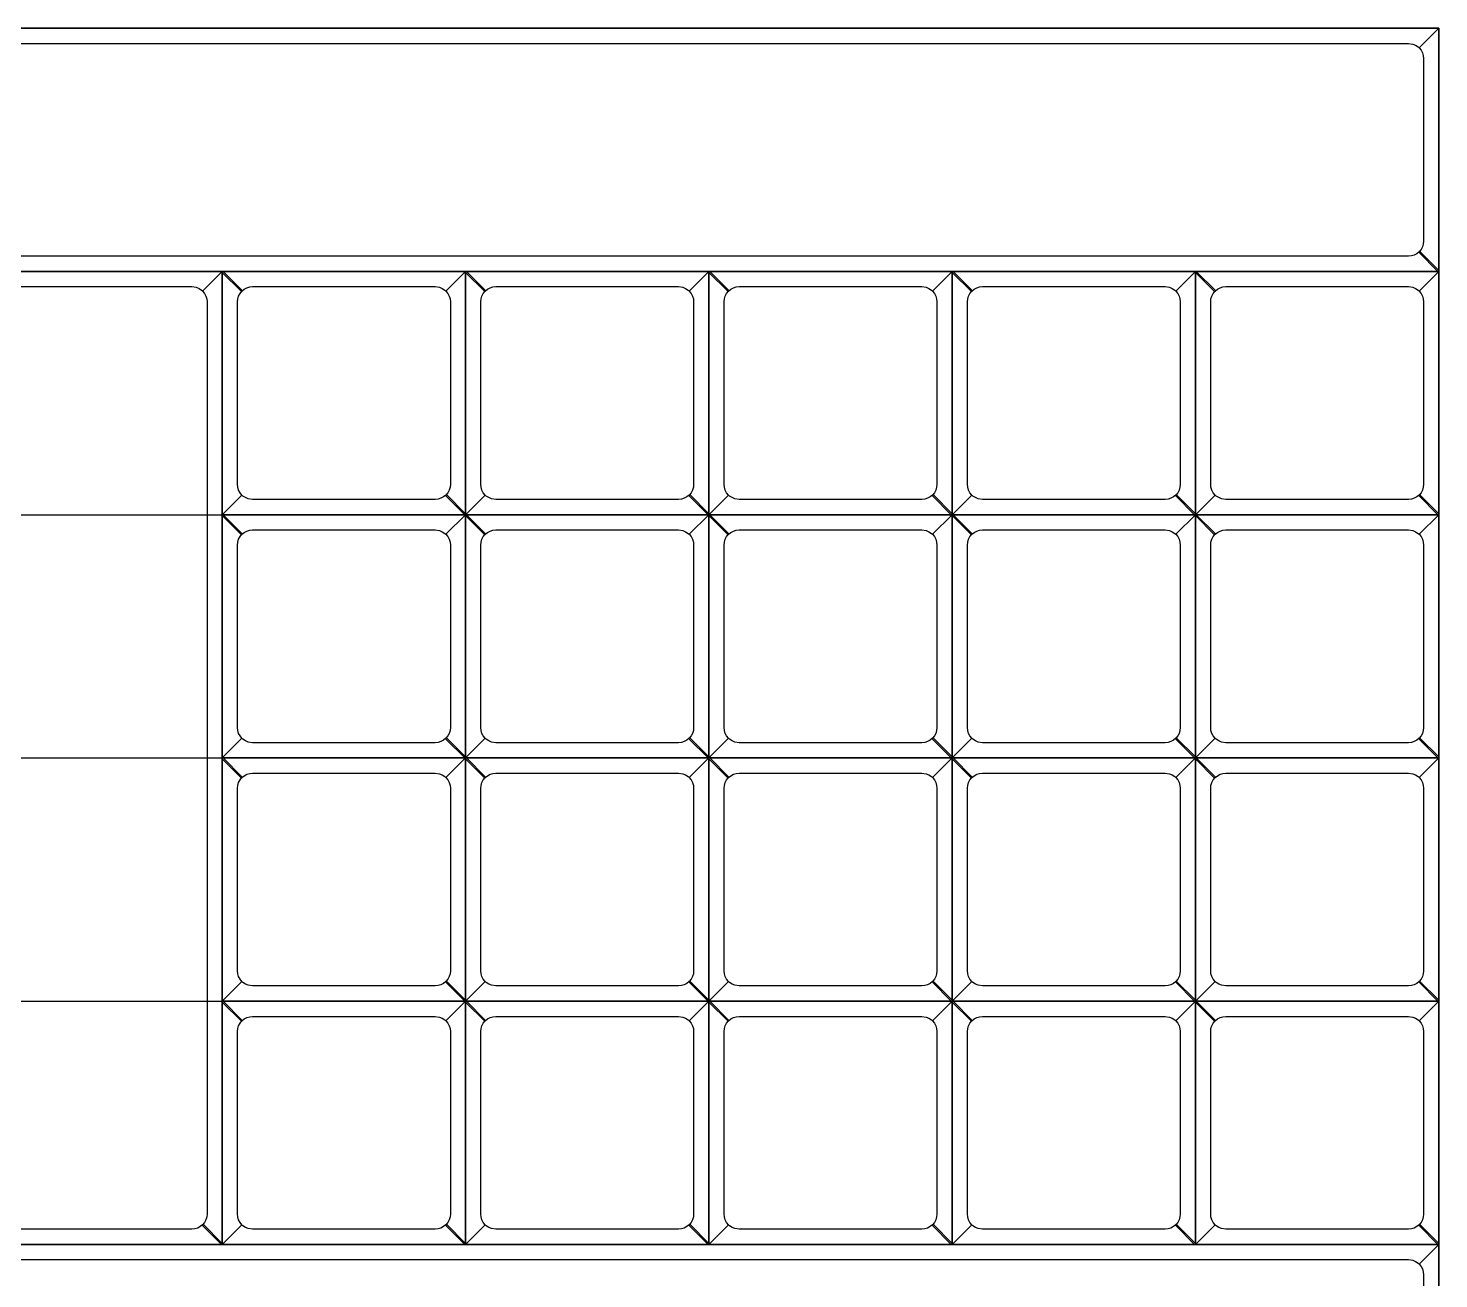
# Model space of a CAD drawing. Extents: x 67913.57 to 67918.37, y 49151.22 to 49159.22.
# Drawn here: x 67916.048 to 67918.367, y 49157.167 to 49159.223 of the extents above; entities that cross this region are included whole.
import ezdxf

# ---------------------------------------------------------------- set-up
doc = ezdxf.new("R2010")
doc.units = 0
for name, color, linetype in [('Level 1', 7, 'Continuous'), ('Level 2', 7, 'Continuous'), ('Level 3', 7, 'Continuous'), ('Level 4', 7, 'Continuous')]:
    doc.layers.add(name, color=color, linetype=linetype)

msp = doc.modelspace()

# ---------------------------------------------------------------- linework, layer by layer
at = {"layer": 'Level 1'}
for p, q in [((67913.5672, 49158.8231), (67918.3672, 49158.8231)), ((67916.3672, 49158.8231), (67916.3672, 49157.2231)), ((67916.7672, 49158.8231), (67916.7672, 49157.2231)), ((67917.1672, 49158.8231), (67917.1672, 49157.2231)), ((67917.5672, 49158.8231), (67917.5672, 49157.2231)), ((67917.9672, 49158.8231), (67917.9672, 49157.2231)), ((67913.5672, 49158.4231), (67918.3672, 49158.4231)), ((67913.5672, 49158.0231), (67918.3672, 49158.0231)), ((67913.5672, 49157.6231), (67918.3672, 49157.6231)), ((67913.5672, 49157.2231), (67918.3672, 49157.2231))]:
    msp.add_line(p, q, dxfattribs=at)
msp.add_lwpolyline([(67913.5672, 49151.2231), (67918.3672, 49151.2231), (67918.3672, 49159.2231), (67913.5672, 49159.2231)], close=True, dxfattribs=at)
at = {"layer": 'Level 2'}
for points in [[(67913.5672, 49159.2231), (67918.3672, 49159.2231), (67918.3672, 49151.2231), (67913.5672, 49151.2231)], [(67918.3672, 49159.2231), (67915.9672, 49159.2231), (67915.9672, 49158.8231), (67915.9995, 49158.8554), (67915.9964, 49158.8592), (67915.9941, 49158.8635), (67915.9927, 49158.8682), (67915.9922, 49158.8731), (67915.9922, 49159.1731), (67915.9927, 49159.178), (67915.9941, 49159.1827), (67915.9964, 49159.187), (67915.9995, 49159.1908), (67915.9995, 49159.1908), (67916.0033, 49159.1939), (67916.0076, 49159.1962), (67916.0123, 49159.1976), (67916.0172, 49159.1981), (67918.3172, 49159.1981), (67918.3245, 49159.197), (67918.329, 49159.1951), (67918.3331, 49159.1924), (67918.3349, 49159.1908)], [(67918.3658, 49158.8231), (67918.3672, 49158.8231), (67918.3672, 49158.8247), (67918.3357, 49158.8562), (67918.3342, 49158.8547)], [(67916.3672, 49158.8231), (67915.9672, 49158.8231), (67915.9672, 49157.2231), (67915.9995, 49157.2554), (67915.9964, 49157.2592), (67915.9941, 49157.2635), (67915.9927, 49157.2682), (67915.9922, 49157.2731), (67915.9922, 49158.7731), (67915.9927, 49158.778), (67915.9941, 49158.7827), (67915.9964, 49158.787), (67915.9995, 49158.7908), (67915.9995, 49158.7908), (67916.0033, 49158.7939), (67916.0076, 49158.7962), (67916.0123, 49158.7976), (67916.0172, 49158.7981), (67916.3172, 49158.7981), (67916.3245, 49158.797), (67916.329, 49158.7951), (67916.3331, 49158.7924), (67916.3349, 49158.7908)], [(67916.7672, 49158.8231), (67916.3672, 49158.8231), (67916.3672, 49158.4231), (67916.3995, 49158.4554), (67916.3964, 49158.4592), (67916.3941, 49158.4635), (67916.3927, 49158.4682), (67916.3922, 49158.4731), (67916.3922, 49158.7731), (67916.3927, 49158.778), (67916.3941, 49158.7827), (67916.3964, 49158.787), (67916.3995, 49158.7908), (67916.3995, 49158.7908), (67916.4033, 49158.7939), (67916.4076, 49158.7962), (67916.4123, 49158.7976), (67916.4172, 49158.7981), (67916.7172, 49158.7981), (67916.7245, 49158.797), (67916.729, 49158.7951), (67916.7331, 49158.7924), (67916.7349, 49158.7908)], [(67917.1672, 49158.8231), (67916.7672, 49158.8231), (67916.7672, 49158.4231), (67916.7995, 49158.4554), (67916.7964, 49158.4592), (67916.7941, 49158.4635), (67916.7927, 49158.4682), (67916.7922, 49158.4731), (67916.7922, 49158.7731), (67916.7927, 49158.778), (67916.7941, 49158.7827), (67916.7964, 49158.787), (67916.7995, 49158.7908), (67916.7995, 49158.7908), (67916.8033, 49158.7939), (67916.8076, 49158.7962), (67916.8123, 49158.7976), (67916.8172, 49158.7981), (67917.1172, 49158.7981), (67917.1245, 49158.797), (67917.129, 49158.7951), (67917.1331, 49158.7924), (67917.1349, 49158.7908)], [(67917.5672, 49158.8231), (67917.1672, 49158.8231), (67917.1672, 49158.4231), (67917.1995, 49158.4554), (67917.1964, 49158.4592), (67917.1941, 49158.4635), (67917.1927, 49158.4682), (67917.1922, 49158.4731), (67917.1922, 49158.7731), (67917.1927, 49158.778), (67917.1941, 49158.7827), (67917.1964, 49158.787), (67917.1995, 49158.7908), (67917.1995, 49158.7908), (67917.2033, 49158.7939), (67917.2076, 49158.7962), (67917.2123, 49158.7976), (67917.2172, 49158.7981), (67917.5172, 49158.7981), (67917.5245, 49158.797), (67917.529, 49158.7951), (67917.5331, 49158.7924), (67917.5349, 49158.7908)], [(67917.9672, 49158.8231), (67917.5672, 49158.8231), (67917.5672, 49158.4231), (67917.5995, 49158.4554), (67917.5964, 49158.4592), (67917.5941, 49158.4635), (67917.5927, 49158.4682), (67917.5922, 49158.4731), (67917.5922, 49158.7731), (67917.5927, 49158.778), (67917.5941, 49158.7827), (67917.5964, 49158.787), (67917.5995, 49158.7908), (67917.5995, 49158.7908), (67917.6033, 49158.7939), (67917.6076, 49158.7962), (67917.6123, 49158.7976), (67917.6172, 49158.7981), (67917.9172, 49158.7981), (67917.9245, 49158.797), (67917.929, 49158.7951), (67917.9331, 49158.7924), (67917.9349, 49158.7908)], [(67918.3672, 49158.8231), (67917.9672, 49158.8231), (67917.9672, 49158.4231), (67917.9995, 49158.4554), (67917.9964, 49158.4592), (67917.9941, 49158.4635), (67917.9927, 49158.4682), (67917.9922, 49158.4731), (67917.9922, 49158.7731), (67917.9927, 49158.778), (67917.9941, 49158.7827), (67917.9964, 49158.787), (67917.9995, 49158.7908), (67917.9995, 49158.7908), (67918.0033, 49158.7939), (67918.0076, 49158.7962), (67918.0123, 49158.7976), (67918.0172, 49158.7981), (67918.3172, 49158.7981), (67918.3245, 49158.797), (67918.329, 49158.7951), (67918.3331, 49158.7924), (67918.3349, 49158.7908)], [(67916.7658, 49158.4231), (67916.7672, 49158.4231), (67916.7672, 49158.4247), (67916.7357, 49158.4562), (67916.7342, 49158.4547)], [(67917.1658, 49158.4231), (67917.1672, 49158.4231), (67917.1672, 49158.4247), (67917.1357, 49158.4562), (67917.1342, 49158.4547)], [(67917.5658, 49158.4231), (67917.5672, 49158.4231), (67917.5672, 49158.4247), (67917.5357, 49158.4562), (67917.5342, 49158.4547)], [(67917.9658, 49158.4231), (67917.9672, 49158.4231), (67917.9672, 49158.4247), (67917.9357, 49158.4562), (67917.9342, 49158.4547)], [(67918.3658, 49158.4231), (67918.3672, 49158.4231), (67918.3672, 49158.4247), (67918.3357, 49158.4562), (67918.3342, 49158.4547)], [(67918.3658, 49158.4231), (67918.3672, 49158.4231), (67918.3672, 49158.4247), (67918.3357, 49158.4562), (67918.3342, 49158.4547)], [(67916.7672, 49158.4231), (67916.3672, 49158.4231), (67916.3672, 49158.0231), (67916.3995, 49158.0554), (67916.3964, 49158.0592), (67916.3941, 49158.0635), (67916.3927, 49158.0682), (67916.3922, 49158.0731), (67916.3922, 49158.3731), (67916.3927, 49158.378), (67916.3941, 49158.3827), (67916.3964, 49158.387), (67916.3995, 49158.3908), (67916.3995, 49158.3908), (67916.4033, 49158.3939), (67916.4076, 49158.3962), (67916.4123, 49158.3976), (67916.4172, 49158.3981), (67916.7172, 49158.3981), (67916.7245, 49158.397), (67916.729, 49158.3951), (67916.7331, 49158.3924), (67916.7349, 49158.3908)], [(67917.1672, 49158.4231), (67916.7672, 49158.4231), (67916.7672, 49158.0231), (67916.7995, 49158.0554), (67916.7964, 49158.0592), (67916.7941, 49158.0635), (67916.7927, 49158.0682), (67916.7922, 49158.0731), (67916.7922, 49158.3731), (67916.7927, 49158.378), (67916.7941, 49158.3827), (67916.7964, 49158.387), (67916.7995, 49158.3908), (67916.7995, 49158.3908), (67916.8033, 49158.3939), (67916.8076, 49158.3962), (67916.8123, 49158.3976), (67916.8172, 49158.3981), (67917.1172, 49158.3981), (67917.1245, 49158.397), (67917.129, 49158.3951), (67917.1331, 49158.3924), (67917.1349, 49158.3908)], [(67917.5672, 49158.4231), (67917.1672, 49158.4231), (67917.1672, 49158.0231), (67917.1995, 49158.0554), (67917.1964, 49158.0592), (67917.1941, 49158.0635), (67917.1927, 49158.0682), (67917.1922, 49158.0731), (67917.1922, 49158.3731), (67917.1927, 49158.378), (67917.1941, 49158.3827), (67917.1964, 49158.387), (67917.1995, 49158.3908), (67917.1995, 49158.3908), (67917.2033, 49158.3939), (67917.2076, 49158.3962), (67917.2123, 49158.3976), (67917.2172, 49158.3981), (67917.5172, 49158.3981), (67917.5245, 49158.397), (67917.529, 49158.3951), (67917.5331, 49158.3924), (67917.5349, 49158.3908)], [(67917.9672, 49158.4231), (67917.5672, 49158.4231), (67917.5672, 49158.0231), (67917.5995, 49158.0554), (67917.5964, 49158.0592), (67917.5941, 49158.0635), (67917.5927, 49158.0682), (67917.5922, 49158.0731), (67917.5922, 49158.3731), (67917.5927, 49158.378), (67917.5941, 49158.3827), (67917.5964, 49158.387), (67917.5995, 49158.3908), (67917.5995, 49158.3908), (67917.6033, 49158.3939), (67917.6076, 49158.3962), (67917.6123, 49158.3976), (67917.6172, 49158.3981), (67917.9172, 49158.3981), (67917.9245, 49158.397), (67917.929, 49158.3951), (67917.9331, 49158.3924), (67917.9349, 49158.3908)], [(67918.3672, 49158.4231), (67917.9672, 49158.4231), (67917.9672, 49158.0231), (67917.9995, 49158.0554), (67917.9964, 49158.0592), (67917.9941, 49158.0635), (67917.9927, 49158.0682), (67917.9922, 49158.0731), (67917.9922, 49158.3731), (67917.9927, 49158.378), (67917.9941, 49158.3827), (67917.9964, 49158.387), (67917.9995, 49158.3908), (67917.9995, 49158.3908), (67918.0033, 49158.3939), (67918.0076, 49158.3962), (67918.0123, 49158.3976), (67918.0172, 49158.3981), (67918.3172, 49158.3981), (67918.3245, 49158.397), (67918.329, 49158.3951), (67918.3331, 49158.3924), (67918.3349, 49158.3908)], [(67916.7658, 49158.0231), (67916.7672, 49158.0231), (67916.7672, 49158.0247), (67916.7357, 49158.0562), (67916.7342, 49158.0547)], [(67917.1658, 49158.0231), (67917.1672, 49158.0231), (67917.1672, 49158.0247), (67917.1357, 49158.0562), (67917.1342, 49158.0547)], [(67917.5658, 49158.0231), (67917.5672, 49158.0231), (67917.5672, 49158.0247), (67917.5357, 49158.0562), (67917.5342, 49158.0547)], [(67917.9658, 49158.0231), (67917.9672, 49158.0231), (67917.9672, 49158.0247), (67917.9357, 49158.0562), (67917.9342, 49158.0547)], [(67918.3658, 49158.0231), (67918.3672, 49158.0231), (67918.3672, 49158.0247), (67918.3357, 49158.0562), (67918.3342, 49158.0547)], [(67916.7672, 49158.0231), (67916.3672, 49158.0231), (67916.3672, 49157.6231), (67916.3995, 49157.6554), (67916.3964, 49157.6592), (67916.3941, 49157.6635), (67916.3927, 49157.6682), (67916.3922, 49157.6731), (67916.3922, 49157.9731), (67916.3927, 49157.978), (67916.3941, 49157.9827), (67916.3964, 49157.987), (67916.3995, 49157.9908), (67916.3995, 49157.9908), (67916.4033, 49157.9939), (67916.4076, 49157.9962), (67916.4123, 49157.9976), (67916.4172, 49157.9981), (67916.7172, 49157.9981), (67916.7245, 49157.997), (67916.729, 49157.9951), (67916.7331, 49157.9924), (67916.7349, 49157.9908)], [(67917.1672, 49158.0231), (67916.7672, 49158.0231), (67916.7672, 49157.6231), (67916.7995, 49157.6554), (67916.7964, 49157.6592), (67916.7941, 49157.6635), (67916.7927, 49157.6682), (67916.7922, 49157.6731), (67916.7922, 49157.9731), (67916.7927, 49157.978), (67916.7941, 49157.9827), (67916.7964, 49157.987), (67916.7995, 49157.9908), (67916.7995, 49157.9908), (67916.8033, 49157.9939), (67916.8076, 49157.9962), (67916.8123, 49157.9976), (67916.8172, 49157.9981), (67917.1172, 49157.9981), (67917.1245, 49157.997), (67917.129, 49157.9951), (67917.1331, 49157.9924), (67917.1349, 49157.9908)], [(67917.5672, 49158.0231), (67917.1672, 49158.0231), (67917.1672, 49157.6231), (67917.1995, 49157.6554), (67917.1964, 49157.6592), (67917.1941, 49157.6635), (67917.1927, 49157.6682), (67917.1922, 49157.6731), (67917.1922, 49157.9731), (67917.1927, 49157.978), (67917.1941, 49157.9827), (67917.1964, 49157.987), (67917.1995, 49157.9908), (67917.1995, 49157.9908), (67917.2033, 49157.9939), (67917.2076, 49157.9962), (67917.2123, 49157.9976), (67917.2172, 49157.9981), (67917.5172, 49157.9981), (67917.5245, 49157.997), (67917.529, 49157.9951), (67917.5331, 49157.9924), (67917.5349, 49157.9908)], [(67917.9672, 49158.0231), (67917.5672, 49158.0231), (67917.5672, 49157.6231), (67917.5995, 49157.6554), (67917.5964, 49157.6592), (67917.5941, 49157.6635), (67917.5927, 49157.6682), (67917.5922, 49157.6731), (67917.5922, 49157.9731), (67917.5927, 49157.978), (67917.5941, 49157.9827), (67917.5964, 49157.987), (67917.5995, 49157.9908), (67917.5995, 49157.9908), (67917.6033, 49157.9939), (67917.6076, 49157.9962), (67917.6123, 49157.9976), (67917.6172, 49157.9981), (67917.9172, 49157.9981), (67917.9245, 49157.997), (67917.929, 49157.9951), (67917.9331, 49157.9924), (67917.9349, 49157.9908)], [(67918.3672, 49158.0231), (67917.9672, 49158.0231), (67917.9672, 49157.6231), (67917.9995, 49157.6554), (67917.9964, 49157.6592), (67917.9941, 49157.6635), (67917.9927, 49157.6682), (67917.9922, 49157.6731), (67917.9922, 49157.9731), (67917.9927, 49157.978), (67917.9941, 49157.9827), (67917.9964, 49157.987), (67917.9995, 49157.9908), (67917.9995, 49157.9908), (67918.0033, 49157.9939), (67918.0076, 49157.9962), (67918.0123, 49157.9976), (67918.0172, 49157.9981), (67918.3172, 49157.9981), (67918.3245, 49157.997), (67918.329, 49157.9951), (67918.3331, 49157.9924), (67918.3349, 49157.9908)], [(67916.7658, 49157.6231), (67916.7672, 49157.6231), (67916.7672, 49157.6247), (67916.7357, 49157.6562), (67916.7342, 49157.6547)], [(67917.1658, 49157.6231), (67917.1672, 49157.6231), (67917.1672, 49157.6247), (67917.1357, 49157.6562), (67917.1342, 49157.6547)], [(67917.5658, 49157.6231), (67917.5672, 49157.6231), (67917.5672, 49157.6247), (67917.5357, 49157.6562), (67917.5342, 49157.6547)], [(67917.9658, 49157.6231), (67917.9672, 49157.6231), (67917.9672, 49157.6247), (67917.9357, 49157.6562), (67917.9342, 49157.6547)], [(67918.3658, 49157.6231), (67918.3672, 49157.6231), (67918.3672, 49157.6247), (67918.3357, 49157.6562), (67918.3342, 49157.6547)], [(67916.7672, 49157.6231), (67916.3672, 49157.6231), (67916.3672, 49157.2231), (67916.3995, 49157.2554), (67916.3964, 49157.2592), (67916.3941, 49157.2635), (67916.3927, 49157.2682), (67916.3922, 49157.2731), (67916.3922, 49157.5731), (67916.3927, 49157.578), (67916.3941, 49157.5827), (67916.3964, 49157.587), (67916.3995, 49157.5908), (67916.3995, 49157.5908), (67916.4033, 49157.5939), (67916.4076, 49157.5962), (67916.4123, 49157.5976), (67916.4172, 49157.5981), (67916.7172, 49157.5981), (67916.7245, 49157.597), (67916.729, 49157.5951), (67916.7331, 49157.5924), (67916.7349, 49157.5908)], [(67917.1672, 49157.6231), (67916.7672, 49157.6231), (67916.7672, 49157.2231), (67916.7995, 49157.2554), (67916.7964, 49157.2592), (67916.7941, 49157.2635), (67916.7927, 49157.2682), (67916.7922, 49157.2731), (67916.7922, 49157.5731), (67916.7927, 49157.578), (67916.7941, 49157.5827), (67916.7964, 49157.587), (67916.7995, 49157.5908), (67916.7995, 49157.5908), (67916.8033, 49157.5939), (67916.8076, 49157.5962), (67916.8123, 49157.5976), (67916.8172, 49157.5981), (67917.1172, 49157.5981), (67917.1245, 49157.597), (67917.129, 49157.5951), (67917.1331, 49157.5924), (67917.1349, 49157.5908)], [(67917.5672, 49157.6231), (67917.1672, 49157.6231), (67917.1672, 49157.2231), (67917.1995, 49157.2554), (67917.1964, 49157.2592), (67917.1941, 49157.2635), (67917.1927, 49157.2682), (67917.1922, 49157.2731), (67917.1922, 49157.5731), (67917.1927, 49157.578), (67917.1941, 49157.5827), (67917.1964, 49157.587), (67917.1995, 49157.5908), (67917.1995, 49157.5908), (67917.2033, 49157.5939), (67917.2076, 49157.5962), (67917.2123, 49157.5976), (67917.2172, 49157.5981), (67917.5172, 49157.5981), (67917.5245, 49157.597), (67917.529, 49157.5951), (67917.5331, 49157.5924), (67917.5349, 49157.5908)], [(67917.9672, 49157.6231), (67917.5672, 49157.6231), (67917.5672, 49157.2231), (67917.5995, 49157.2554), (67917.5964, 49157.2592), (67917.5941, 49157.2635), (67917.5927, 49157.2682), (67917.5922, 49157.2731), (67917.5922, 49157.5731), (67917.5927, 49157.578), (67917.5941, 49157.5827), (67917.5964, 49157.587), (67917.5995, 49157.5908), (67917.5995, 49157.5908), (67917.6033, 49157.5939), (67917.6076, 49157.5962), (67917.6123, 49157.5976), (67917.6172, 49157.5981), (67917.9172, 49157.5981), (67917.9245, 49157.597), (67917.929, 49157.5951), (67917.9331, 49157.5924), (67917.9349, 49157.5908)], [(67918.3672, 49157.6231), (67917.9672, 49157.6231), (67917.9672, 49157.2231), (67917.9995, 49157.2554), (67917.9964, 49157.2592), (67917.9941, 49157.2635), (67917.9927, 49157.2682), (67917.9922, 49157.2731), (67917.9922, 49157.5731), (67917.9927, 49157.578), (67917.9941, 49157.5827), (67917.9964, 49157.587), (67917.9995, 49157.5908), (67917.9995, 49157.5908), (67918.0033, 49157.5939), (67918.0076, 49157.5962), (67918.0123, 49157.5976), (67918.0172, 49157.5981), (67918.3172, 49157.5981), (67918.3245, 49157.597), (67918.329, 49157.5951), (67918.3331, 49157.5924), (67918.3349, 49157.5908)], [(67916.3658, 49157.2231), (67916.3672, 49157.2231), (67916.3672, 49157.2247), (67916.3357, 49157.2562), (67916.3342, 49157.2547)], [(67916.7658, 49157.2231), (67916.7672, 49157.2231), (67916.7672, 49157.2247), (67916.7357, 49157.2562), (67916.7342, 49157.2547)], [(67917.1658, 49157.2231), (67917.1672, 49157.2231), (67917.1672, 49157.2247), (67917.1357, 49157.2562), (67917.1342, 49157.2547)], [(67917.5658, 49157.2231), (67917.5672, 49157.2231), (67917.5672, 49157.2247), (67917.5357, 49157.2562), (67917.5342, 49157.2547)], [(67917.9658, 49157.2231), (67917.9672, 49157.2231), (67917.9672, 49157.2247), (67917.9357, 49157.2562), (67917.9342, 49157.2547)], [(67918.3658, 49157.2231), (67918.3672, 49157.2231), (67918.3672, 49157.2247), (67918.3357, 49157.2562), (67918.3342, 49157.2547)], [(67918.3672, 49157.2231), (67915.9672, 49157.2231), (67915.9672, 49156.8231), (67915.9995, 49156.8554), (67915.9964, 49156.8592), (67915.9941, 49156.8635), (67915.9927, 49156.8682), (67915.9922, 49156.8731), (67915.9922, 49157.1731), (67915.9927, 49157.178), (67915.9941, 49157.1827), (67915.9964, 49157.187), (67915.9995, 49157.1908), (67915.9995, 49157.1908), (67916.0033, 49157.1939), (67916.0076, 49157.1962), (67916.0123, 49157.1976), (67916.0172, 49157.1981), (67918.3172, 49157.1981), (67918.3245, 49157.197), (67918.329, 49157.1951), (67918.3331, 49157.1924), (67918.3349, 49157.1908)]]:
    msp.add_lwpolyline(points, close=True, dxfattribs=at)
at = {"layer": 'Level 3'}
for points in [[(67915.9672, 49158.8231), (67918.3672, 49158.8231), (67918.3672, 49159.2231), (67918.3349, 49159.1908), (67918.338, 49159.187), (67918.3403, 49159.1827), (67918.3417, 49159.178), (67918.3422, 49159.1731), (67918.3422, 49158.8731), (67918.3417, 49158.8682), (67918.3403, 49158.8635), (67918.338, 49158.8592), (67918.3349, 49158.8554), (67918.3349, 49158.8554), (67918.3311, 49158.8523), (67918.3268, 49158.85), (67918.3221, 49158.8486), (67918.3172, 49158.8481), (67916.0172, 49158.8481), (67916.0099, 49158.8492), (67916.0054, 49158.8511), (67916.0013, 49158.8538), (67915.9995, 49158.8554)], [(67915.9672, 49157.2231), (67916.3672, 49157.2231), (67916.3672, 49158.8231), (67916.3349, 49158.7908), (67916.338, 49158.787), (67916.3403, 49158.7827), (67916.3417, 49158.778), (67916.3422, 49158.7731), (67916.3422, 49157.2731), (67916.3417, 49157.2682), (67916.3403, 49157.2635), (67916.338, 49157.2592), (67916.3349, 49157.2554), (67916.3349, 49157.2554), (67916.3311, 49157.2523), (67916.3268, 49157.25), (67916.3221, 49157.2486), (67916.3172, 49157.2481), (67916.0172, 49157.2481), (67916.0099, 49157.2492), (67916.0054, 49157.2511), (67916.0013, 49157.2538), (67915.9995, 49157.2554)], [(67916.3672, 49158.4231), (67916.7672, 49158.4231), (67916.7672, 49158.8231), (67916.7349, 49158.7908), (67916.738, 49158.787), (67916.7403, 49158.7827), (67916.7417, 49158.778), (67916.7422, 49158.7731), (67916.7422, 49158.4731), (67916.7417, 49158.4682), (67916.7403, 49158.4635), (67916.738, 49158.4592), (67916.7349, 49158.4554), (67916.7349, 49158.4554), (67916.7311, 49158.4523), (67916.7268, 49158.45), (67916.7221, 49158.4486), (67916.7172, 49158.4481), (67916.4172, 49158.4481), (67916.4099, 49158.4492), (67916.4054, 49158.4511), (67916.4013, 49158.4538), (67916.3995, 49158.4554)], [(67916.3686, 49158.8231), (67916.3672, 49158.8231), (67916.3672, 49158.8215), (67916.3987, 49158.79), (67916.4002, 49158.7915)], [(67916.7672, 49158.4231), (67917.1672, 49158.4231), (67917.1672, 49158.8231), (67917.1349, 49158.7908), (67917.138, 49158.787), (67917.1403, 49158.7827), (67917.1417, 49158.778), (67917.1422, 49158.7731), (67917.1422, 49158.4731), (67917.1417, 49158.4682), (67917.1403, 49158.4635), (67917.138, 49158.4592), (67917.1349, 49158.4554), (67917.1349, 49158.4554), (67917.1311, 49158.4523), (67917.1268, 49158.45), (67917.1221, 49158.4486), (67917.1172, 49158.4481), (67916.8172, 49158.4481), (67916.8099, 49158.4492), (67916.8054, 49158.4511), (67916.8013, 49158.4538), (67916.7995, 49158.4554)], [(67916.7686, 49158.8231), (67916.7672, 49158.8231), (67916.7672, 49158.8215), (67916.7987, 49158.79), (67916.8002, 49158.7915)], [(67917.1672, 49158.4231), (67917.5672, 49158.4231), (67917.5672, 49158.8231), (67917.5349, 49158.7908), (67917.538, 49158.787), (67917.5403, 49158.7827), (67917.5417, 49158.778), (67917.5422, 49158.7731), (67917.5422, 49158.4731), (67917.5417, 49158.4682), (67917.5403, 49158.4635), (67917.538, 49158.4592), (67917.5349, 49158.4554), (67917.5349, 49158.4554), (67917.5311, 49158.4523), (67917.5268, 49158.45), (67917.5221, 49158.4486), (67917.5172, 49158.4481), (67917.2172, 49158.4481), (67917.2099, 49158.4492), (67917.2054, 49158.4511), (67917.2013, 49158.4538), (67917.1995, 49158.4554)], [(67917.1686, 49158.8231), (67917.1672, 49158.8231), (67917.1672, 49158.8215), (67917.1987, 49158.79), (67917.2002, 49158.7915)], [(67917.5672, 49158.4231), (67917.9672, 49158.4231), (67917.9672, 49158.8231), (67917.9349, 49158.7908), (67917.938, 49158.787), (67917.9403, 49158.7827), (67917.9417, 49158.778), (67917.9422, 49158.7731), (67917.9422, 49158.4731), (67917.9417, 49158.4682), (67917.9403, 49158.4635), (67917.938, 49158.4592), (67917.9349, 49158.4554), (67917.9349, 49158.4554), (67917.9311, 49158.4523), (67917.9268, 49158.45), (67917.9221, 49158.4486), (67917.9172, 49158.4481), (67917.6172, 49158.4481), (67917.6099, 49158.4492), (67917.6054, 49158.4511), (67917.6013, 49158.4538), (67917.5995, 49158.4554)], [(67917.5686, 49158.8231), (67917.5672, 49158.8231), (67917.5672, 49158.8215), (67917.5987, 49158.79), (67917.6002, 49158.7915)], [(67917.9672, 49158.4231), (67918.3672, 49158.4231), (67918.3672, 49158.8231), (67918.3349, 49158.7908), (67918.338, 49158.787), (67918.3403, 49158.7827), (67918.3417, 49158.778), (67918.3422, 49158.7731), (67918.3422, 49158.4731), (67918.3417, 49158.4682), (67918.3403, 49158.4635), (67918.338, 49158.4592), (67918.3349, 49158.4554), (67918.3349, 49158.4554), (67918.3311, 49158.4523), (67918.3268, 49158.45), (67918.3221, 49158.4486), (67918.3172, 49158.4481), (67918.0172, 49158.4481), (67918.0099, 49158.4492), (67918.0054, 49158.4511), (67918.0013, 49158.4538), (67917.9995, 49158.4554)], [(67917.9686, 49158.8231), (67917.9672, 49158.8231), (67917.9672, 49158.8215), (67917.9987, 49158.79), (67918.0002, 49158.7915)], [(67916.3672, 49158.0231), (67916.7672, 49158.0231), (67916.7672, 49158.4231), (67916.7349, 49158.3908), (67916.738, 49158.387), (67916.7403, 49158.3827), (67916.7417, 49158.378), (67916.7422, 49158.3731), (67916.7422, 49158.0731), (67916.7417, 49158.0682), (67916.7403, 49158.0635), (67916.738, 49158.0592), (67916.7349, 49158.0554), (67916.7349, 49158.0554), (67916.7311, 49158.0523), (67916.7268, 49158.05), (67916.7221, 49158.0486), (67916.7172, 49158.0481), (67916.4172, 49158.0481), (67916.4099, 49158.0492), (67916.4054, 49158.0511), (67916.4013, 49158.0538), (67916.3995, 49158.0554)], [(67916.3686, 49158.4231), (67916.3672, 49158.4231), (67916.3672, 49158.4215), (67916.3987, 49158.39), (67916.4002, 49158.3915)], [(67916.7672, 49158.0231), (67917.1672, 49158.0231), (67917.1672, 49158.4231), (67917.1349, 49158.3908), (67917.138, 49158.387), (67917.1403, 49158.3827), (67917.1417, 49158.378), (67917.1422, 49158.3731), (67917.1422, 49158.0731), (67917.1417, 49158.0682), (67917.1403, 49158.0635), (67917.138, 49158.0592), (67917.1349, 49158.0554), (67917.1349, 49158.0554), (67917.1311, 49158.0523), (67917.1268, 49158.05), (67917.1221, 49158.0486), (67917.1172, 49158.0481), (67916.8172, 49158.0481), (67916.8099, 49158.0492), (67916.8054, 49158.0511), (67916.8013, 49158.0538), (67916.7995, 49158.0554)], [(67916.7686, 49158.4231), (67916.7672, 49158.4231), (67916.7672, 49158.4215), (67916.7987, 49158.39), (67916.8002, 49158.3915)], [(67917.1672, 49158.0231), (67917.5672, 49158.0231), (67917.5672, 49158.4231), (67917.5349, 49158.3908), (67917.538, 49158.387), (67917.5403, 49158.3827), (67917.5417, 49158.378), (67917.5422, 49158.3731), (67917.5422, 49158.0731), (67917.5417, 49158.0682), (67917.5403, 49158.0635), (67917.538, 49158.0592), (67917.5349, 49158.0554), (67917.5349, 49158.0554), (67917.5311, 49158.0523), (67917.5268, 49158.05), (67917.5221, 49158.0486), (67917.5172, 49158.0481), (67917.2172, 49158.0481), (67917.2099, 49158.0492), (67917.2054, 49158.0511), (67917.2013, 49158.0538), (67917.1995, 49158.0554)], [(67917.1686, 49158.4231), (67917.1672, 49158.4231), (67917.1672, 49158.4215), (67917.1987, 49158.39), (67917.2002, 49158.3915)], [(67917.5672, 49158.0231), (67917.9672, 49158.0231), (67917.9672, 49158.4231), (67917.9349, 49158.3908), (67917.938, 49158.387), (67917.9403, 49158.3827), (67917.9417, 49158.378), (67917.9422, 49158.3731), (67917.9422, 49158.0731), (67917.9417, 49158.0682), (67917.9403, 49158.0635), (67917.938, 49158.0592), (67917.9349, 49158.0554), (67917.9349, 49158.0554), (67917.9311, 49158.0523), (67917.9268, 49158.05), (67917.9221, 49158.0486), (67917.9172, 49158.0481), (67917.6172, 49158.0481), (67917.6099, 49158.0492), (67917.6054, 49158.0511), (67917.6013, 49158.0538), (67917.5995, 49158.0554)], [(67917.5686, 49158.4231), (67917.5672, 49158.4231), (67917.5672, 49158.4215), (67917.5987, 49158.39), (67917.6002, 49158.3915)], [(67917.9672, 49158.0231), (67918.3672, 49158.0231), (67918.3672, 49158.4231), (67918.3349, 49158.3908), (67918.338, 49158.387), (67918.3403, 49158.3827), (67918.3417, 49158.378), (67918.3422, 49158.3731), (67918.3422, 49158.0731), (67918.3417, 49158.0682), (67918.3403, 49158.0635), (67918.338, 49158.0592), (67918.3349, 49158.0554), (67918.3349, 49158.0554), (67918.3311, 49158.0523), (67918.3268, 49158.05), (67918.3221, 49158.0486), (67918.3172, 49158.0481), (67918.0172, 49158.0481), (67918.0099, 49158.0492), (67918.0054, 49158.0511), (67918.0013, 49158.0538), (67917.9995, 49158.0554)], [(67917.9686, 49158.4231), (67917.9672, 49158.4231), (67917.9672, 49158.4215), (67917.9987, 49158.39), (67918.0002, 49158.3915)], [(67916.3672, 49157.6231), (67916.7672, 49157.6231), (67916.7672, 49158.0231), (67916.7349, 49157.9908), (67916.738, 49157.987), (67916.7403, 49157.9827), (67916.7417, 49157.978), (67916.7422, 49157.9731), (67916.7422, 49157.6731), (67916.7417, 49157.6682), (67916.7403, 49157.6635), (67916.738, 49157.6592), (67916.7349, 49157.6554), (67916.7349, 49157.6554), (67916.7311, 49157.6523), (67916.7268, 49157.65), (67916.7221, 49157.6486), (67916.7172, 49157.6481), (67916.4172, 49157.6481), (67916.4099, 49157.6492), (67916.4054, 49157.6511), (67916.4013, 49157.6538), (67916.3995, 49157.6554)], [(67916.3686, 49158.0231), (67916.3672, 49158.0231), (67916.3672, 49158.0215), (67916.3987, 49157.99), (67916.4002, 49157.9915)], [(67916.7672, 49157.6231), (67917.1672, 49157.6231), (67917.1672, 49158.0231), (67917.1349, 49157.9908), (67917.138, 49157.987), (67917.1403, 49157.9827), (67917.1417, 49157.978), (67917.1422, 49157.9731), (67917.1422, 49157.6731), (67917.1417, 49157.6682), (67917.1403, 49157.6635), (67917.138, 49157.6592), (67917.1349, 49157.6554), (67917.1349, 49157.6554), (67917.1311, 49157.6523), (67917.1268, 49157.65), (67917.1221, 49157.6486), (67917.1172, 49157.6481), (67916.8172, 49157.6481), (67916.8099, 49157.6492), (67916.8054, 49157.6511), (67916.8013, 49157.6538), (67916.7995, 49157.6554)], [(67916.7686, 49158.0231), (67916.7672, 49158.0231), (67916.7672, 49158.0215), (67916.7987, 49157.99), (67916.8002, 49157.9915)], [(67917.1672, 49157.6231), (67917.5672, 49157.6231), (67917.5672, 49158.0231), (67917.5349, 49157.9908), (67917.538, 49157.987), (67917.5403, 49157.9827), (67917.5417, 49157.978), (67917.5422, 49157.9731), (67917.5422, 49157.6731), (67917.5417, 49157.6682), (67917.5403, 49157.6635), (67917.538, 49157.6592), (67917.5349, 49157.6554), (67917.5349, 49157.6554), (67917.5311, 49157.6523), (67917.5268, 49157.65), (67917.5221, 49157.6486), (67917.5172, 49157.6481), (67917.2172, 49157.6481), (67917.2099, 49157.6492), (67917.2054, 49157.6511), (67917.2013, 49157.6538), (67917.1995, 49157.6554)], [(67917.1686, 49158.0231), (67917.1672, 49158.0231), (67917.1672, 49158.0215), (67917.1987, 49157.99), (67917.2002, 49157.9915)], [(67917.5672, 49157.6231), (67917.9672, 49157.6231), (67917.9672, 49158.0231), (67917.9349, 49157.9908), (67917.938, 49157.987), (67917.9403, 49157.9827), (67917.9417, 49157.978), (67917.9422, 49157.9731), (67917.9422, 49157.6731), (67917.9417, 49157.6682), (67917.9403, 49157.6635), (67917.938, 49157.6592), (67917.9349, 49157.6554), (67917.9349, 49157.6554), (67917.9311, 49157.6523), (67917.9268, 49157.65), (67917.9221, 49157.6486), (67917.9172, 49157.6481), (67917.6172, 49157.6481), (67917.6099, 49157.6492), (67917.6054, 49157.6511), (67917.6013, 49157.6538), (67917.5995, 49157.6554)], [(67917.5686, 49158.0231), (67917.5672, 49158.0231), (67917.5672, 49158.0215), (67917.5987, 49157.99), (67917.6002, 49157.9915)], [(67917.9672, 49157.6231), (67918.3672, 49157.6231), (67918.3672, 49158.0231), (67918.3349, 49157.9908), (67918.338, 49157.987), (67918.3403, 49157.9827), (67918.3417, 49157.978), (67918.3422, 49157.9731), (67918.3422, 49157.6731), (67918.3417, 49157.6682), (67918.3403, 49157.6635), (67918.338, 49157.6592), (67918.3349, 49157.6554), (67918.3349, 49157.6554), (67918.3311, 49157.6523), (67918.3268, 49157.65), (67918.3221, 49157.6486), (67918.3172, 49157.6481), (67918.0172, 49157.6481), (67918.0099, 49157.6492), (67918.0054, 49157.6511), (67918.0013, 49157.6538), (67917.9995, 49157.6554)], [(67917.9686, 49158.0231), (67917.9672, 49158.0231), (67917.9672, 49158.0215), (67917.9987, 49157.99), (67918.0002, 49157.9915)], [(67916.3672, 49157.2231), (67916.7672, 49157.2231), (67916.7672, 49157.6231), (67916.7349, 49157.5908), (67916.738, 49157.587), (67916.7403, 49157.5827), (67916.7417, 49157.578), (67916.7422, 49157.5731), (67916.7422, 49157.2731), (67916.7417, 49157.2682), (67916.7403, 49157.2635), (67916.738, 49157.2592), (67916.7349, 49157.2554), (67916.7349, 49157.2554), (67916.7311, 49157.2523), (67916.7268, 49157.25), (67916.7221, 49157.2486), (67916.7172, 49157.2481), (67916.4172, 49157.2481), (67916.4099, 49157.2492), (67916.4054, 49157.2511), (67916.4013, 49157.2538), (67916.3995, 49157.2554)], [(67916.3686, 49157.6231), (67916.3672, 49157.6231), (67916.3672, 49157.6215), (67916.3987, 49157.59), (67916.4002, 49157.5915)], [(67916.7672, 49157.2231), (67917.1672, 49157.2231), (67917.1672, 49157.6231), (67917.1349, 49157.5908), (67917.138, 49157.587), (67917.1403, 49157.5827), (67917.1417, 49157.578), (67917.1422, 49157.5731), (67917.1422, 49157.2731), (67917.1417, 49157.2682), (67917.1403, 49157.2635), (67917.138, 49157.2592), (67917.1349, 49157.2554), (67917.1349, 49157.2554), (67917.1311, 49157.2523), (67917.1268, 49157.25), (67917.1221, 49157.2486), (67917.1172, 49157.2481), (67916.8172, 49157.2481), (67916.8099, 49157.2492), (67916.8054, 49157.2511), (67916.8013, 49157.2538), (67916.7995, 49157.2554)], [(67916.7686, 49157.6231), (67916.7672, 49157.6231), (67916.7672, 49157.6215), (67916.7987, 49157.59), (67916.8002, 49157.5915)], [(67917.1672, 49157.2231), (67917.5672, 49157.2231), (67917.5672, 49157.6231), (67917.5349, 49157.5908), (67917.538, 49157.587), (67917.5403, 49157.5827), (67917.5417, 49157.578), (67917.5422, 49157.5731), (67917.5422, 49157.2731), (67917.5417, 49157.2682), (67917.5403, 49157.2635), (67917.538, 49157.2592), (67917.5349, 49157.2554), (67917.5349, 49157.2554), (67917.5311, 49157.2523), (67917.5268, 49157.25), (67917.5221, 49157.2486), (67917.5172, 49157.2481), (67917.2172, 49157.2481), (67917.2099, 49157.2492), (67917.2054, 49157.2511), (67917.2013, 49157.2538), (67917.1995, 49157.2554)], [(67917.1686, 49157.6231), (67917.1672, 49157.6231), (67917.1672, 49157.6215), (67917.1987, 49157.59), (67917.2002, 49157.5915)], [(67917.5672, 49157.2231), (67917.9672, 49157.2231), (67917.9672, 49157.6231), (67917.9349, 49157.5908), (67917.938, 49157.587), (67917.9403, 49157.5827), (67917.9417, 49157.578), (67917.9422, 49157.5731), (67917.9422, 49157.2731), (67917.9417, 49157.2682), (67917.9403, 49157.2635), (67917.938, 49157.2592), (67917.9349, 49157.2554), (67917.9349, 49157.2554), (67917.9311, 49157.2523), (67917.9268, 49157.25), (67917.9221, 49157.2486), (67917.9172, 49157.2481), (67917.6172, 49157.2481), (67917.6099, 49157.2492), (67917.6054, 49157.2511), (67917.6013, 49157.2538), (67917.5995, 49157.2554)], [(67917.5686, 49157.6231), (67917.5672, 49157.6231), (67917.5672, 49157.6215), (67917.5987, 49157.59), (67917.6002, 49157.5915)], [(67917.9672, 49157.2231), (67918.3672, 49157.2231), (67918.3672, 49157.6231), (67918.3349, 49157.5908), (67918.338, 49157.587), (67918.3403, 49157.5827), (67918.3417, 49157.578), (67918.3422, 49157.5731), (67918.3422, 49157.2731), (67918.3417, 49157.2682), (67918.3403, 49157.2635), (67918.338, 49157.2592), (67918.3349, 49157.2554), (67918.3349, 49157.2554), (67918.3311, 49157.2523), (67918.3268, 49157.25), (67918.3221, 49157.2486), (67918.3172, 49157.2481), (67918.0172, 49157.2481), (67918.0099, 49157.2492), (67918.0054, 49157.2511), (67918.0013, 49157.2538), (67917.9995, 49157.2554)], [(67917.9686, 49157.6231), (67917.9672, 49157.6231), (67917.9672, 49157.6215), (67917.9987, 49157.59), (67918.0002, 49157.5915)], [(67915.9672, 49156.8231), (67918.3672, 49156.8231), (67918.3672, 49157.2231), (67918.3349, 49157.1908), (67918.338, 49157.187), (67918.3403, 49157.1827), (67918.3417, 49157.178), (67918.3422, 49157.1731), (67918.3422, 49156.8731), (67918.3417, 49156.8682), (67918.3403, 49156.8635), (67918.338, 49156.8592), (67918.3349, 49156.8554), (67918.3349, 49156.8554), (67918.3311, 49156.8523), (67918.3268, 49156.85), (67918.3221, 49156.8486), (67918.3172, 49156.8481), (67916.0172, 49156.8481), (67916.0099, 49156.8492), (67916.0054, 49156.8511), (67916.0013, 49156.8538), (67915.9995, 49156.8554)]]:
    msp.add_lwpolyline(points, close=True, dxfattribs=at)
at = {"layer": 'Level 4'}
for points in [[(67915.9672, 49158.8231), (67918.3672, 49158.8231), (67918.3672, 49159.2231), (67915.9672, 49159.2231)], [(67915.9672, 49157.2231), (67916.3672, 49157.2231), (67916.3672, 49158.8231), (67915.9672, 49158.8231)], [(67916.3672, 49158.4231), (67916.7672, 49158.4231), (67916.7672, 49158.8231), (67916.3672, 49158.8231)], [(67916.7672, 49158.4231), (67917.1672, 49158.4231), (67917.1672, 49158.8231), (67916.7672, 49158.8231)], [(67917.1672, 49158.4231), (67917.5672, 49158.4231), (67917.5672, 49158.8231), (67917.1672, 49158.8231)], [(67917.5672, 49158.4231), (67917.9672, 49158.4231), (67917.9672, 49158.8231), (67917.5672, 49158.8231)], [(67917.9672, 49158.4231), (67918.3672, 49158.4231), (67918.3672, 49158.8231), (67917.9672, 49158.8231)], [(67916.3672, 49158.0231), (67916.7672, 49158.0231), (67916.7672, 49158.4231), (67916.3672, 49158.4231)], [(67916.7672, 49158.0231), (67917.1672, 49158.0231), (67917.1672, 49158.4231), (67916.7672, 49158.4231)], [(67917.1672, 49158.0231), (67917.5672, 49158.0231), (67917.5672, 49158.4231), (67917.1672, 49158.4231)], [(67917.5672, 49158.0231), (67917.9672, 49158.0231), (67917.9672, 49158.4231), (67917.5672, 49158.4231)], [(67917.9672, 49158.0231), (67918.3672, 49158.0231), (67918.3672, 49158.4231), (67917.9672, 49158.4231)], [(67916.3672, 49157.6231), (67916.7672, 49157.6231), (67916.7672, 49158.0231), (67916.3672, 49158.0231)], [(67916.7672, 49157.6231), (67917.1672, 49157.6231), (67917.1672, 49158.0231), (67916.7672, 49158.0231)], [(67917.1672, 49157.6231), (67917.5672, 49157.6231), (67917.5672, 49158.0231), (67917.1672, 49158.0231)], [(67917.5672, 49157.6231), (67917.9672, 49157.6231), (67917.9672, 49158.0231), (67917.5672, 49158.0231)], [(67917.9672, 49157.6231), (67918.3672, 49157.6231), (67918.3672, 49158.0231), (67917.9672, 49158.0231)], [(67916.3672, 49157.2231), (67916.7672, 49157.2231), (67916.7672, 49157.6231), (67916.3672, 49157.6231)], [(67916.7672, 49157.2231), (67917.1672, 49157.2231), (67917.1672, 49157.6231), (67916.7672, 49157.6231)], [(67917.1672, 49157.2231), (67917.5672, 49157.2231), (67917.5672, 49157.6231), (67917.1672, 49157.6231)], [(67917.5672, 49157.2231), (67917.9672, 49157.2231), (67917.9672, 49157.6231), (67917.5672, 49157.6231)], [(67917.9672, 49157.2231), (67918.3672, 49157.2231), (67918.3672, 49157.6231), (67917.9672, 49157.6231)], [(67915.9672, 49156.8231), (67918.3672, 49156.8231), (67918.3672, 49157.2231), (67915.9672, 49157.2231)]]:
    msp.add_lwpolyline(points, close=True, dxfattribs=at)

doc.saveas('drawing.dxf')
